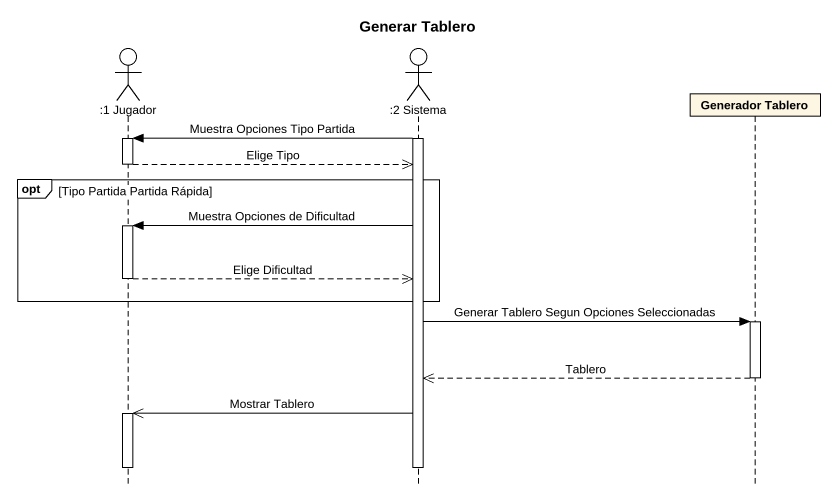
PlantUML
@startuml
title Generar Tablero
hide footbox
actor ":1 Jugador" as a1_Jugador
actor ":2 Sistema" as a2_Sistema
participant "Generador Tablero" as Generador_Tablero

activate a2_Sistema
a2_Sistema -> a1_Jugador : Muestra Opciones Tipo Partida
activate a1_Jugador
a1_Jugador -->> a2_Sistema : Elige Tipo
deactivate a1_Jugador
opt Tipo Partida Partida Rápida
  a2_Sistema -> a1_Jugador : Muestra Opciones de Dificultad
  activate a1_Jugador
  a1_Jugador -->> a2_Sistema : Elige Dificultad
  deactivate a1_Jugador
end
a2_Sistema -> Generador_Tablero : Generar Tablero Segun Opciones Seleccionadas
activate Generador_Tablero
Generador_Tablero -->> a2_Sistema : Tablero
deactivate Generador_Tablero
a2_Sistema ->> a1_Jugador : Mostrar Tablero
activate a1_Jugador
deactivate a1_Jugador
deactivate a2_Sistema
@enduml
